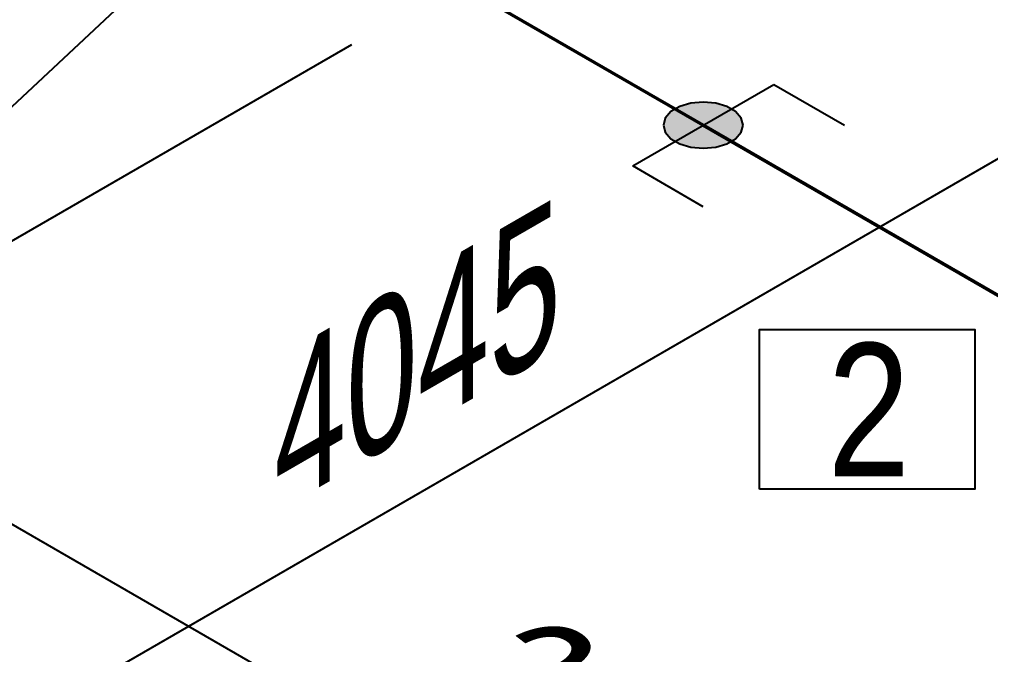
# Model space of a CAD drawing. Header units: millimetres. Extents: x 0 to 594, y 0 to 420.
# Drawn here: x 89.09 to 107.34, y 240.89 to 252.83 of the extents above; entities that cross this region are included whole.
import ezdxf
from ezdxf import colors
from ezdxf.entities.mleader import LeaderData, LeaderLine
from ezdxf.enums import TextEntityAlignment as Align
from ezdxf.math import Vec2, Vec3

# ---------------------------------------------------------------- set-up
doc = ezdxf.new("R2010")
doc.units = ezdxf.units.MM
doc.header["$LTSCALE"] = 0.25
for name, color, linetype in [('용접', 1, 'Continuous'), ('주석', 7, 'Continuous'), ('치수', 1, 'Continuous')]:
    doc.layers.add(name, color=color, linetype=linetype)
doc.layers.add('파이프 작은 보어', color=30, linetype='Continuous', lineweight=50)
doc.styles.add('AdskIsoAnnotation', font='arial.ttf', dxfattribs={"width": 0.8, "height": 1})
doc.styles.add('AdskIsoMetric', font='arial.ttf', dxfattribs={"width": 0.8, "height": 2.5})
doc.styles.add('AdskIsoMetric30', font='arial.ttf', dxfattribs={"width": 0.8, "oblique": 30, "height": 2.5})
doc.styles.get("Standard").update_dxf_attribs({"font": 'arial.ttf'})
doc.dimstyles.new('AdskIsoMetric', dxfattribs={"dimtxt": 2.5, "dimasz": 2.5, "dimexe": 1, "dimexo": 2, "dimgap": 0.8, "dimtad": 1, "dimdec": 0, "dimrnd": 1, "dimzin": 0, "dimdsep": 46, "dimtxsty": 'AdskIsoMetric', "dimcen": 0, "dimclrt": 7, "dimadec": 0, "dimazin": 0, "dimtfac": 1, "dimtdec": 0, "dimtmove": 1, "dimatfit": 3, "dimfxl": 0, "dimfrac": 2, "dimtolj": 1, "dimtzin": 0, "dimarcsym": 0})

# ---------------------------------------------------------------- blocks, each defined once
blk = doc.blocks.new('*D69')
at = {"layer": 'Defpoints', "color": 0}
for p in [(97.333, 253.504), (84.343, 246.004), (118.252, 241.426)]:
    blk.add_point(p, dxfattribs=at)
at = {"layer": '치수', "color": 0, "lineweight": -2}
for p, q in [((95.333, 252.349), (83.343, 245.427)), ((103.097, 235.176), (86.508, 244.754))]:
    blk.add_line(p, q, dxfattribs=at)
at = {"layer": '치수', "color": 0}
for points in [[(86.716, 245.115), (86.3, 244.393), (84.343, 246.004)], [(103.305, 235.537), (102.888, 234.815), (105.262, 233.926)]]:
    blk.add_solid(points, dxfattribs=at)
at = {"layer": '치수', "color": 7, "insert": (99.708, 239.75), "char_height": 2.5, "attachment_point": 5, "rotation": 330, "style": 'AdskIsoMetric30'}
blk.add_mtext('\\A1;2647', dxfattribs=at)
blk = doc.blocks.new('*D78')
at = {"layer": 'Defpoints', "color": 0}
for p in [(118.252, 256.426), (118.252, 241.426), (73.668, 215.686)]:
    blk.add_point(p, dxfattribs=at)
at = {"layer": '치수', "color": 0, "lineweight": -2}
for p, q in [((118.252, 243.736), (118.252, 257.581)), ((75.833, 231.936), (116.087, 255.176)), ((73.668, 217.995), (73.668, 231.841))]:
    blk.add_line(p, q, dxfattribs=at)
at = {"layer": '치수', "color": 0}
for points in [[(115.879, 255.537), (116.295, 254.815), (118.252, 256.426)], [(75.625, 232.297), (76.042, 231.575), (73.668, 230.686)]]:
    blk.add_solid(points, dxfattribs=at)
at = {"layer": '치수', "color": 7, "insert": (95.96, 246.173), "char_height": 2.5, "attachment_point": 5, "rotation": 30, "style": 'AdskIsoMetric30'}
blk.add_mtext('\\A1;4045', dxfattribs=at)
blk = doc.blocks.new('엘보우-12-Iso2DSkew90')
at = {"color": 0, "linetype": 'ByBlock', "lineweight": -2, "extrusion": (0.707107, 0.408248, -0.57735)}
for p, q in [((0, 0.798), (0, 6.124)), ((5.303, -3.062), (0.691, -0.399))]:
    blk.add_line(p, q, dxfattribs=at)
at = {"linetype": 'ByBlock', "extrusion": (-1.16467e-16, -1.31341e-16, -1)}
blk.add_ellipse((0.691, 0.399), major_axis=(-0.489, 0.846), ratio=0.57735, start_param=3.926991, end_param=5.497787, dxfattribs=at)
blk = doc.blocks.new('SocketWeld-1-IsoLeft')
blk.add_hatch(color=256).paths.add_polyline_path([(-0.0294, -0.0234), (-0.0291, -0.0234), (-0.0288, -0.0235), (-0.0285, -0.0236), (-0.0283, -0.0237), (-0.028, -0.0238), (-0.0277, -0.0239), (-0.0274, -0.0239), (-0.0271, -0.024), (-0.0268, -0.0241), (-0.0265, -0.0242), (-0.0263, -0.0243), (-0.026, -0.0244), (-0.0257, -0.0244), (-0.0254, -0.0245), (-0.0251, -0.0246), (-0.0248, -0.0247), (-0.0246, -0.0248), (-0.0243, -0.0249), (-0.024, -0.0249), (-0.0237, -0.025), (-0.0234, -0.0251), (-0.0231, -0.0252), (-0.0228, -0.0253), (-0.0226, -0.0254), (-0.0223, -0.0254), (-0.022, -0.0255), (-0.0217, -0.0256), (-0.0214, -0.0257), (-0.0211, -0.0258), (-0.0209, -0.0259), (-0.0206, -0.0259), (-0.0203, -0.026), (-0.02, -0.0261), (-0.0197, -0.0262), (-0.0194, -0.0263), (-0.0191, -0.0264), (-0.0189, -0.0265), (-0.0186, -0.0265), (-0.0183, -0.0266), (-0.018, -0.0267), (-0.0177, -0.0268), (-0.0174, -0.0269), (-0.0172, -0.027), (-0.0169, -0.027), (-0.0166, -0.0271), (-0.0163, -0.0272), (-0.016, -0.0273), (-0.0157, -0.0274), (-0.0155, -0.0275), (-0.0155, -0.0275), (-0.0151, -0.0275), (-0.0148, -0.0275), (-0.0145, -0.0275), (-0.0142, -0.0276), (-0.0139, -0.0276), (-0.0136, -0.0276), (-0.0132, -0.0277), (-0.0129, -0.0277), (-0.0126, -0.0277), (-0.0123, -0.0277), (-0.012, -0.0278), (-0.0117, -0.0278), (-0.0114, -0.0278), (-0.011, -0.0279), (-0.0107, -0.0279), (-0.0104, -0.0279), (-0.0101, -0.0279), (-0.0098, -0.028), (-0.0095, -0.028), (-0.0091, -0.028), (-0.0088, -0.0281), (-0.0085, -0.0281), (-0.0082, -0.0281), (-0.0079, -0.0281), (-0.0076, -0.0282), (-0.0073, -0.0282), (-0.0069, -0.0282), (-0.0066, -0.0283), (-0.0063, -0.0283), (-0.006, -0.0283), (-0.0057, -0.0283), (-0.0054, -0.0284), (-0.005, -0.0284), (-0.0047, -0.0284), (-0.0044, -0.0285), (-0.0041, -0.0285), (-0.0038, -0.0285), (-0.0035, -0.0286), (-0.0032, -0.0286), (-0.0028, -0.0286), (-0.0025, -0.0286), (-0.0022, -0.0287), (-0.0019, -0.0287), (-0.0016, -0.0287), (-0.0013, -0.0288), (-0.0009, -0.0288), (-0.0006, -0.0288), (-0.0003, -0.0288), (0, -0.0289), (0, -0.0289), (0.0003, -0.0288), (0.0006, -0.0288), (0.0009, -0.0288), (0.0013, -0.0288), (0.0016, -0.0287), (0.0019, -0.0287), (0.0022, -0.0287), (0.0025, -0.0286), (0.0028, -0.0286), (0.0032, -0.0286), (0.0035, -0.0286), (0.0038, -0.0285), (0.0041, -0.0285), (0.0044, -0.0285), (0.0047, -0.0284), (0.005, -0.0284), (0.0054, -0.0284), (0.0057, -0.0283), (0.006, -0.0283), (0.0063, -0.0283), (0.0066, -0.0283), (0.0069, -0.0282), (0.0073, -0.0282), (0.0076, -0.0282), (0.0079, -0.0281), (0.0082, -0.0281), (0.0085, -0.0281), (0.0088, -0.0281), (0.0091, -0.028), (0.0095, -0.028), (0.0098, -0.028), (0.0101, -0.0279), (0.0104, -0.0279), (0.0107, -0.0279), (0.011, -0.0279), (0.0114, -0.0278), (0.0117, -0.0278), (0.012, -0.0278), (0.0123, -0.0277), (0.0126, -0.0277), (0.0129, -0.0277), (0.0132, -0.0277), (0.0136, -0.0276), (0.0139, -0.0276), (0.0142, -0.0276), (0.0145, -0.0275), (0.0148, -0.0275), (0.0151, -0.0275), (0.0155, -0.0275), (0.0155, -0.0275), (0.0157, -0.0274), (0.016, -0.0273), (0.0163, -0.0272), (0.0166, -0.0271), (0.0169, -0.027), (0.0172, -0.027), (0.0174, -0.0269), (0.0177, -0.0268), (0.018, -0.0267), (0.0183, -0.0266), (0.0186, -0.0265), (0.0189, -0.0265), (0.0191, -0.0264), (0.0194, -0.0263), (0.0197, -0.0262), (0.02, -0.0261), (0.0203, -0.026), (0.0206, -0.0259), (0.0209, -0.0259), (0.0211, -0.0258), (0.0214, -0.0257), (0.0217, -0.0256), (0.022, -0.0255), (0.0223, -0.0254), (0.0226, -0.0254), (0.0228, -0.0253), (0.0231, -0.0252), (0.0234, -0.0251), (0.0237, -0.025), (0.024, -0.0249), (0.0243, -0.0249), (0.0246, -0.0248), (0.0248, -0.0247), (0.0251, -0.0246), (0.0254, -0.0245), (0.0257, -0.0244), (0.026, -0.0244), (0.0263, -0.0243), (0.0265, -0.0242), (0.0268, -0.0241), (0.0271, -0.024), (0.0274, -0.0239), (0.0277, -0.0239), (0.028, -0.0238), (0.0283, -0.0237), (0.0285, -0.0236), (0.0288, -0.0235), (0.0291, -0.0234), (0.0294, -0.0234), (0.0294, -0.0234), (0.0296, -0.0232), (0.0298, -0.0231), (0.0301, -0.023), (0.0303, -0.0228), (0.0305, -0.0227), (0.0307, -0.0226), (0.031, -0.0224), (0.0312, -0.0223), (0.0314, -0.0222), (0.0316, -0.0221), (0.0319, -0.0219), (0.0321, -0.0218), (0.0323, -0.0217), (0.0325, -0.0215), (0.0328, -0.0214), (0.033, -0.0213), (0.0332, -0.0211), (0.0335, -0.021), (0.0337, -0.0209), (0.0339, -0.0207), (0.0341, -0.0206), (0.0344, -0.0205), (0.0346, -0.0204), (0.0348, -0.0202), (0.035, -0.0201), (0.0353, -0.02), (0.0355, -0.0198), (0.0357, -0.0197), (0.0359, -0.0196), (0.0362, -0.0194), (0.0364, -0.0193), (0.0366, -0.0192), (0.0368, -0.0191), (0.0371, -0.0189), (0.0373, -0.0188), (0.0375, -0.0187), (0.0377, -0.0185), (0.038, -0.0184), (0.0382, -0.0183), (0.0384, -0.0181), (0.0386, -0.018), (0.0389, -0.0179), (0.0391, -0.0177), (0.0393, -0.0176), (0.0395, -0.0175), (0.0398, -0.0174), (0.04, -0.0172), (0.0402, -0.0171), (0.0405, -0.017), (0.0405, -0.017), (0.0406, -0.0168), (0.0407, -0.0166), (0.0409, -0.0165), (0.041, -0.0163), (0.0412, -0.0161), (0.0413, -0.016), (0.0415, -0.0158), (0.0416, -0.0157), (0.0418, -0.0155), (0.0419, -0.0153), (0.042, -0.0152), (0.0422, -0.015), (0.0423, -0.0148), (0.0425, -0.0147), (0.0426, -0.0145), (0.0428, -0.0143), (0.0429, -0.0142), (0.0431, -0.014), (0.0432, -0.0138), (0.0433, -0.0137), (0.0435, -0.0135), (0.0436, -0.0134), (0.0438, -0.0132), (0.0439, -0.013), (0.0441, -0.0129), (0.0442, -0.0127), (0.0444, -0.0125), (0.0445, -0.0124), (0.0447, -0.0122), (0.0448, -0.012), (0.0449, -0.0119), (0.0451, -0.0117), (0.0452, -0.0115), (0.0454, -0.0114), (0.0455, -0.0112), (0.0457, -0.0111), (0.0458, -0.0109), (0.046, -0.0107), (0.0461, -0.0106), (0.0462, -0.0104), (0.0464, -0.0102), (0.0465, -0.0101), (0.0467, -0.0099), (0.0468, -0.0097), (0.047, -0.0096), (0.0471, -0.0094), (0.0473, -0.0092), (0.0474, -0.0091), (0.0476, -0.0089), (0.0476, -0.0089), (0.0476, -0.0087), (0.0477, -0.0086), (0.0477, -0.0084), (0.0478, -0.0082), (0.0478, -0.008), (0.0479, -0.0078), (0.0479, -0.0076), (0.048, -0.0075), (0.048, -0.0073), (0.0481, -0.0071), (0.0481, -0.0069), (0.0482, -0.0067), (0.0482, -0.0066), (0.0483, -0.0064), (0.0483, -0.0062), (0.0484, -0.006), (0.0484, -0.0058), (0.0485, -0.0056), (0.0485, -0.0055), (0.0486, -0.0053), (0.0486, -0.0051), (0.0487, -0.0049), (0.0487, -0.0047), (0.0488, -0.0046), (0.0488, -0.0044), (0.0489, -0.0042), (0.0489, -0.004), (0.049, -0.0038), (0.049, -0.0036), (0.0491, -0.0035), (0.0491, -0.0033), (0.0492, -0.0031), (0.0492, -0.0029), (0.0493, -0.0027), (0.0493, -0.0025), (0.0494, -0.0024), (0.0494, -0.0022), (0.0495, -0.002), (0.0495, -0.0018), (0.0496, -0.0016), (0.0496, -0.0015), (0.0497, -0.0013), (0.0497, -0.0011), (0.0498, -0.0009), (0.0498, -0.0007), (0.0499, -0.0005), (0.0499, -0.0004), (0.05, -0.0002), (0.05, 0), (0.05, 0), (0.05, 0.0002), (0.0499, 0.0004), (0.0499, 0.0005), (0.0498, 0.0007), (0.0498, 0.0009), (0.0497, 0.0011), (0.0497, 0.0013), (0.0496, 0.0015), (0.0496, 0.0016), (0.0495, 0.0018), (0.0495, 0.002), (0.0494, 0.0022), (0.0494, 0.0024), (0.0493, 0.0025), (0.0493, 0.0027), (0.0492, 0.0029), (0.0492, 0.0031), (0.0491, 0.0033), (0.0491, 0.0035), (0.049, 0.0036), (0.049, 0.0038), (0.0489, 0.004), (0.0489, 0.0042), (0.0488, 0.0044), (0.0488, 0.0046), (0.0487, 0.0047), (0.0487, 0.0049), (0.0486, 0.0051), (0.0486, 0.0053), (0.0485, 0.0055), (0.0485, 0.0056), (0.0484, 0.0058), (0.0484, 0.006), (0.0483, 0.0062), (0.0483, 0.0064), (0.0482, 0.0066), (0.0482, 0.0067), (0.0481, 0.0069), (0.0481, 0.0071), (0.048, 0.0073), (0.048, 0.0075), (0.0479, 0.0076), (0.0479, 0.0078), (0.0478, 0.008), (0.0478, 0.0082), (0.0477, 0.0084), (0.0477, 0.0086), (0.0476, 0.0087), (0.0476, 0.0089), (0.0476, 0.0089), (0.0474, 0.0091), (0.0473, 0.0092), (0.0471, 0.0094), (0.047, 0.0096), (0.0468, 0.0097), (0.0467, 0.0099), (0.0465, 0.0101), (0.0464, 0.0102), (0.0462, 0.0104), (0.0461, 0.0106), (0.046, 0.0107), (0.0458, 0.0109), (0.0457, 0.0111), (0.0455, 0.0112), (0.0454, 0.0114), (0.0452, 0.0115), (0.0451, 0.0117), (0.0449, 0.0119), (0.0448, 0.012), (0.0447, 0.0122), (0.0445, 0.0124), (0.0444, 0.0125), (0.0442, 0.0127), (0.0441, 0.0129), (0.0439, 0.013), (0.0438, 0.0132), (0.0436, 0.0134), (0.0435, 0.0135), (0.0433, 0.0137), (0.0432, 0.0138), (0.0431, 0.014), (0.0429, 0.0142), (0.0428, 0.0143), (0.0426, 0.0145), (0.0425, 0.0147), (0.0423, 0.0148), (0.0422, 0.015), (0.042, 0.0152), (0.0419, 0.0153), (0.0418, 0.0155), (0.0416, 0.0157), (0.0415, 0.0158), (0.0413, 0.016), (0.0412, 0.0161), (0.041, 0.0163), (0.0409, 0.0165), (0.0407, 0.0166), (0.0406, 0.0168), (0.0405, 0.017), (0.0405, 0.017), (0.0402, 0.0171), (0.04, 0.0172), (0.0398, 0.0174), (0.0395, 0.0175), (0.0393, 0.0176), (0.0391, 0.0177), (0.0389, 0.0179), (0.0386, 0.018), (0.0384, 0.0181), (0.0382, 0.0183), (0.038, 0.0184), (0.0377, 0.0185), (0.0375, 0.0187), (0.0373, 0.0188), (0.0371, 0.0189), (0.0368, 0.0191), (0.0366, 0.0192), (0.0364, 0.0193), (0.0362, 0.0194), (0.0359, 0.0196), (0.0357, 0.0197), (0.0355, 0.0198), (0.0353, 0.02), (0.035, 0.0201), (0.0348, 0.0202), (0.0346, 0.0204), (0.0344, 0.0205), (0.0341, 0.0206), (0.0339, 0.0207), (0.0337, 0.0209), (0.0335, 0.021), (0.0332, 0.0211), (0.033, 0.0213), (0.0328, 0.0214), (0.0325, 0.0215), (0.0323, 0.0217), (0.0321, 0.0218), (0.0319, 0.0219), (0.0316, 0.0221), (0.0314, 0.0222), (0.0312, 0.0223), (0.031, 0.0224), (0.0307, 0.0226), (0.0305, 0.0227), (0.0303, 0.0228), (0.0301, 0.023), (0.0298, 0.0231), (0.0296, 0.0232), (0.0294, 0.0234), (0.0294, 0.0234), (0.0291, 0.0234), (0.0288, 0.0235), (0.0285, 0.0236), (0.0283, 0.0237), (0.028, 0.0238), (0.0277, 0.0239), (0.0274, 0.0239), (0.0271, 0.024), (0.0268, 0.0241), (0.0265, 0.0242), (0.0263, 0.0243), (0.026, 0.0244), (0.0257, 0.0244), (0.0254, 0.0245), (0.0251, 0.0246), (0.0248, 0.0247), (0.0246, 0.0248), (0.0243, 0.0249), (0.024, 0.0249), (0.0237, 0.025), (0.0234, 0.0251), (0.0231, 0.0252), (0.0228, 0.0253), (0.0226, 0.0254), (0.0223, 0.0254), (0.022, 0.0255), (0.0217, 0.0256), (0.0214, 0.0257), (0.0211, 0.0258), (0.0209, 0.0259), (0.0206, 0.0259), (0.0203, 0.026), (0.02, 0.0261), (0.0197, 0.0262), (0.0194, 0.0263), (0.0191, 0.0264), (0.0189, 0.0265), (0.0186, 0.0265), (0.0183, 0.0266), (0.018, 0.0267), (0.0177, 0.0268), (0.0174, 0.0269), (0.0172, 0.027), (0.0169, 0.027), (0.0166, 0.0271), (0.0163, 0.0272), (0.016, 0.0273), (0.0157, 0.0274), (0.0155, 0.0275), (0.0155, 0.0275), (0.0151, 0.0275), (0.0148, 0.0275), (0.0145, 0.0275), (0.0142, 0.0276), (0.0139, 0.0276), (0.0136, 0.0276), (0.0132, 0.0277), (0.0129, 0.0277), (0.0126, 0.0277), (0.0123, 0.0277), (0.012, 0.0278), (0.0117, 0.0278), (0.0114, 0.0278), (0.011, 0.0279), (0.0107, 0.0279), (0.0104, 0.0279), (0.0101, 0.0279), (0.0098, 0.028), (0.0095, 0.028), (0.0091, 0.028), (0.0088, 0.0281), (0.0085, 0.0281), (0.0082, 0.0281), (0.0079, 0.0281), (0.0076, 0.0282), (0.0073, 0.0282), (0.0069, 0.0282), (0.0066, 0.0283), (0.0063, 0.0283), (0.006, 0.0283), (0.0057, 0.0283), (0.0054, 0.0284), (0.005, 0.0284), (0.0047, 0.0284), (0.0044, 0.0285), (0.0041, 0.0285), (0.0038, 0.0285), (0.0035, 0.0286), (0.0032, 0.0286), (0.0028, 0.0286), (0.0025, 0.0286), (0.0022, 0.0287), (0.0019, 0.0287), (0.0016, 0.0287), (0.0013, 0.0288), (0.0009, 0.0288), (0.0006, 0.0288), (0.0003, 0.0288), (0, 0.0289), (0, 0.0289), (-0.0003, 0.0288), (-0.0006, 0.0288), (-0.0009, 0.0288), (-0.0013, 0.0288), (-0.0016, 0.0287), (-0.0019, 0.0287), (-0.0022, 0.0287), (-0.0025, 0.0286), (-0.0028, 0.0286), (-0.0032, 0.0286), (-0.0035, 0.0286), (-0.0038, 0.0285), (-0.0041, 0.0285), (-0.0044, 0.0285), (-0.0047, 0.0284), (-0.005, 0.0284), (-0.0054, 0.0284), (-0.0057, 0.0283), (-0.006, 0.0283), (-0.0063, 0.0283), (-0.0066, 0.0283), (-0.0069, 0.0282), (-0.0073, 0.0282), (-0.0076, 0.0282), (-0.0079, 0.0281), (-0.0082, 0.0281), (-0.0085, 0.0281), (-0.0088, 0.0281), (-0.0091, 0.028), (-0.0095, 0.028), (-0.0098, 0.028), (-0.0101, 0.0279), (-0.0104, 0.0279), (-0.0107, 0.0279), (-0.011, 0.0279), (-0.0114, 0.0278), (-0.0117, 0.0278), (-0.012, 0.0278), (-0.0123, 0.0277), (-0.0126, 0.0277), (-0.0129, 0.0277), (-0.0132, 0.0277), (-0.0136, 0.0276), (-0.0139, 0.0276), (-0.0142, 0.0276), (-0.0145, 0.0275), (-0.0148, 0.0275), (-0.0151, 0.0275), (-0.0155, 0.0275), (-0.0155, 0.0275), (-0.0157, 0.0274), (-0.016, 0.0273), (-0.0163, 0.0272), (-0.0166, 0.0271), (-0.0169, 0.027), (-0.0172, 0.027), (-0.0174, 0.0269), (-0.0177, 0.0268), (-0.018, 0.0267), (-0.0183, 0.0266), (-0.0186, 0.0265), (-0.0189, 0.0265), (-0.0191, 0.0264), (-0.0194, 0.0263), (-0.0197, 0.0262), (-0.02, 0.0261), (-0.0203, 0.026), (-0.0206, 0.0259), (-0.0209, 0.0259), (-0.0211, 0.0258), (-0.0214, 0.0257), (-0.0217, 0.0256), (-0.022, 0.0255), (-0.0223, 0.0254), (-0.0226, 0.0254), (-0.0228, 0.0253), (-0.0231, 0.0252), (-0.0234, 0.0251), (-0.0237, 0.025), (-0.024, 0.0249), (-0.0243, 0.0249), (-0.0246, 0.0248), (-0.0248, 0.0247), (-0.0251, 0.0246), (-0.0254, 0.0245), (-0.0257, 0.0244), (-0.026, 0.0244), (-0.0263, 0.0243), (-0.0265, 0.0242), (-0.0268, 0.0241), (-0.0271, 0.024), (-0.0274, 0.0239), (-0.0277, 0.0239), (-0.028, 0.0238), (-0.0283, 0.0237), (-0.0285, 0.0236), (-0.0288, 0.0235), (-0.0291, 0.0234), (-0.0294, 0.0234), (-0.0294, 0.0234), (-0.0296, 0.0232), (-0.0298, 0.0231), (-0.0301, 0.023), (-0.0303, 0.0228), (-0.0305, 0.0227), (-0.0307, 0.0226), (-0.031, 0.0224), (-0.0312, 0.0223), (-0.0314, 0.0222), (-0.0316, 0.0221), (-0.0319, 0.0219), (-0.0321, 0.0218), (-0.0323, 0.0217), (-0.0325, 0.0215), (-0.0328, 0.0214), (-0.033, 0.0213), (-0.0332, 0.0211), (-0.0335, 0.021), (-0.0337, 0.0209), (-0.0339, 0.0207), (-0.0341, 0.0206), (-0.0344, 0.0205), (-0.0346, 0.0204), (-0.0348, 0.0202), (-0.035, 0.0201), (-0.0353, 0.02), (-0.0355, 0.0198), (-0.0357, 0.0197), (-0.0359, 0.0196), (-0.0362, 0.0194), (-0.0364, 0.0193), (-0.0366, 0.0192), (-0.0368, 0.0191), (-0.0371, 0.0189), (-0.0373, 0.0188), (-0.0375, 0.0187), (-0.0377, 0.0185), (-0.038, 0.0184), (-0.0382, 0.0183), (-0.0384, 0.0181), (-0.0386, 0.018), (-0.0389, 0.0179), (-0.0391, 0.0177), (-0.0393, 0.0176), (-0.0395, 0.0175), (-0.0398, 0.0174), (-0.04, 0.0172), (-0.0402, 0.0171), (-0.0405, 0.017), (-0.0405, 0.017), (-0.0406, 0.0168), (-0.0407, 0.0166), (-0.0409, 0.0165), (-0.041, 0.0163), (-0.0412, 0.0161), (-0.0413, 0.016), (-0.0415, 0.0158), (-0.0416, 0.0157), (-0.0418, 0.0155), (-0.0419, 0.0153), (-0.042, 0.0152), (-0.0422, 0.015), (-0.0423, 0.0148), (-0.0425, 0.0147), (-0.0426, 0.0145), (-0.0428, 0.0143), (-0.0429, 0.0142), (-0.0431, 0.014), (-0.0432, 0.0138), (-0.0433, 0.0137), (-0.0435, 0.0135), (-0.0436, 0.0134), (-0.0438, 0.0132), (-0.0439, 0.013), (-0.0441, 0.0129), (-0.0442, 0.0127), (-0.0444, 0.0125), (-0.0445, 0.0124), (-0.0447, 0.0122), (-0.0448, 0.012), (-0.0449, 0.0119), (-0.0451, 0.0117), (-0.0452, 0.0115), (-0.0454, 0.0114), (-0.0455, 0.0112), (-0.0457, 0.0111), (-0.0458, 0.0109), (-0.046, 0.0107), (-0.0461, 0.0106), (-0.0462, 0.0104), (-0.0464, 0.0102), (-0.0465, 0.0101), (-0.0467, 0.0099), (-0.0468, 0.0097), (-0.047, 0.0096), (-0.0471, 0.0094), (-0.0473, 0.0092), (-0.0474, 0.0091), (-0.0476, 0.0089), (-0.0476, 0.0089), (-0.0476, 0.0087), (-0.0477, 0.0086), (-0.0477, 0.0084), (-0.0478, 0.0082), (-0.0478, 0.008), (-0.0479, 0.0078), (-0.0479, 0.0076), (-0.048, 0.0075), (-0.048, 0.0073), (-0.0481, 0.0071), (-0.0481, 0.0069), (-0.0482, 0.0067), (-0.0482, 0.0066), (-0.0483, 0.0064), (-0.0483, 0.0062), (-0.0484, 0.006), (-0.0484, 0.0058), (-0.0485, 0.0056), (-0.0485, 0.0055), (-0.0486, 0.0053), (-0.0486, 0.0051), (-0.0487, 0.0049), (-0.0487, 0.0047), (-0.0488, 0.0046), (-0.0488, 0.0044), (-0.0489, 0.0042), (-0.0489, 0.004), (-0.049, 0.0038), (-0.049, 0.0036), (-0.0491, 0.0035), (-0.0491, 0.0033), (-0.0492, 0.0031), (-0.0492, 0.0029), (-0.0493, 0.0027), (-0.0493, 0.0025), (-0.0494, 0.0024), (-0.0494, 0.0022), (-0.0495, 0.002), (-0.0495, 0.0018), (-0.0496, 0.0016), (-0.0496, 0.0015), (-0.0497, 0.0013), (-0.0497, 0.0011), (-0.0498, 0.0009), (-0.0498, 0.0007), (-0.0499, 0.0005), (-0.0499, 0.0004), (-0.05, 0.0002), (-0.05, 0), (-0.05, 0), (-0.05, -0.0002), (-0.0499, -0.0004), (-0.0499, -0.0005), (-0.0498, -0.0007), (-0.0498, -0.0009), (-0.0497, -0.0011), (-0.0497, -0.0013), (-0.0496, -0.0015), (-0.0496, -0.0016), (-0.0495, -0.0018), (-0.0495, -0.002), (-0.0494, -0.0022), (-0.0494, -0.0024), (-0.0493, -0.0025), (-0.0493, -0.0027), (-0.0492, -0.0029), (-0.0492, -0.0031), (-0.0491, -0.0033), (-0.0491, -0.0035), (-0.049, -0.0036), (-0.049, -0.0038), (-0.0489, -0.004), (-0.0489, -0.0042), (-0.0488, -0.0044), (-0.0488, -0.0046), (-0.0487, -0.0047), (-0.0487, -0.0049), (-0.0486, -0.0051), (-0.0486, -0.0053), (-0.0485, -0.0055), (-0.0485, -0.0056), (-0.0484, -0.0058), (-0.0484, -0.006), (-0.0483, -0.0062), (-0.0483, -0.0064), (-0.0482, -0.0066), (-0.0482, -0.0067), (-0.0481, -0.0069), (-0.0481, -0.0071), (-0.048, -0.0073), (-0.048, -0.0075), (-0.0479, -0.0076), (-0.0479, -0.0078), (-0.0478, -0.008), (-0.0478, -0.0082), (-0.0477, -0.0084), (-0.0477, -0.0086), (-0.0476, -0.0087), (-0.0476, -0.0089), (-0.0476, -0.0089), (-0.0474, -0.0091), (-0.0473, -0.0092), (-0.0471, -0.0094), (-0.047, -0.0096), (-0.0468, -0.0097), (-0.0467, -0.0099), (-0.0465, -0.0101), (-0.0464, -0.0102), (-0.0462, -0.0104), (-0.0461, -0.0106), (-0.046, -0.0107), (-0.0458, -0.0109), (-0.0457, -0.0111), (-0.0455, -0.0112), (-0.0454, -0.0114), (-0.0452, -0.0115), (-0.0451, -0.0117), (-0.0449, -0.0119), (-0.0448, -0.012), (-0.0447, -0.0122), (-0.0445, -0.0124), (-0.0444, -0.0125), (-0.0442, -0.0127), (-0.0441, -0.0129), (-0.0439, -0.013), (-0.0438, -0.0132), (-0.0436, -0.0134), (-0.0435, -0.0135), (-0.0433, -0.0137), (-0.0432, -0.0138), (-0.0431, -0.014), (-0.0429, -0.0142), (-0.0428, -0.0143), (-0.0426, -0.0145), (-0.0425, -0.0147), (-0.0423, -0.0148), (-0.0422, -0.015), (-0.042, -0.0152), (-0.0419, -0.0153), (-0.0418, -0.0155), (-0.0416, -0.0157), (-0.0415, -0.0158), (-0.0413, -0.016), (-0.0412, -0.0161), (-0.041, -0.0163), (-0.0409, -0.0165), (-0.0407, -0.0166), (-0.0406, -0.0168), (-0.0405, -0.017), (-0.0405, -0.017), (-0.0402, -0.0171), (-0.04, -0.0172), (-0.0398, -0.0174), (-0.0395, -0.0175), (-0.0393, -0.0176), (-0.0391, -0.0177), (-0.0389, -0.0179), (-0.0386, -0.018), (-0.0384, -0.0181), (-0.0382, -0.0183), (-0.038, -0.0184), (-0.0377, -0.0185), (-0.0375, -0.0187), (-0.0373, -0.0188), (-0.0371, -0.0189), (-0.0368, -0.0191), (-0.0366, -0.0192), (-0.0364, -0.0193), (-0.0362, -0.0194), (-0.0359, -0.0196), (-0.0357, -0.0197), (-0.0355, -0.0198), (-0.0353, -0.02), (-0.035, -0.0201), (-0.0348, -0.0202), (-0.0346, -0.0204), (-0.0344, -0.0205), (-0.0341, -0.0206), (-0.0339, -0.0207), (-0.0337, -0.0209), (-0.0335, -0.021), (-0.0332, -0.0211), (-0.033, -0.0213), (-0.0328, -0.0214), (-0.0325, -0.0215), (-0.0323, -0.0217), (-0.0321, -0.0218), (-0.0319, -0.0219), (-0.0316, -0.0221), (-0.0314, -0.0222), (-0.0312, -0.0223), (-0.031, -0.0224), (-0.0307, -0.0226), (-0.0305, -0.0227), (-0.0303, -0.0228), (-0.0301, -0.023), (-0.0298, -0.0231), (-0.0296, -0.0232)], flags=0)
at = {"color": 0, "linetype": 'ByBlock', "lineweight": -2, "extrusion": (0, 0.816497, 0.57735)}
for p, q in [((0, 0.1021), (0.0884, 0.051)), ((0.0884, 0.051), (-0.0884, -0.051)), ((-0.0155, 0.0275), (-0.0294, 0.0234)), ((0, 0.0289), (-0.0155, 0.0275)), ((0.0155, 0.0275), (0, 0.0289)), ((0.0294, 0.0234), (0.0155, 0.0275)), ((-0.0405, 0.017), (-0.0476, 0.0089)), ((-0.0294, 0.0234), (-0.0405, 0.017)), ((0.0405, 0.017), (0.0294, 0.0234)), ((0.0476, 0.0089), (0.0405, 0.017)), ((-0.0476, 0.0089), (-0.05, 0)), ((-0.05, 0), (-0.0476, -0.0089)), ((0.05, 0), (0.0476, 0.0089)), ((0.0476, -0.0089), (0.05, 0)), ((-0.0884, -0.051), (-0.1768, 0)), ((-0.0476, -0.0089), (-0.0405, -0.017)), ((0.0405, -0.017), (0.0476, -0.0089)), ((-0.0405, -0.017), (-0.0294, -0.0234)), ((-0.0294, -0.0234), (-0.0155, -0.0275)), ((0.0155, -0.0275), (0.0294, -0.0234)), ((0.0294, -0.0234), (0.0405, -0.017)), ((-0.0155, -0.0275), (0, -0.0289)), ((0, -0.0289), (0.0155, -0.0275))]:
    blk.add_line(p, q, dxfattribs=at)
blk = doc.blocks.new('AnnoRect')
at = {"color": 0, "linetype": 'ByBlock', "lineweight": -2}
blk.add_wipeout([(-0.8095, -0.6), (-0.8095, 0.6), (0.8095, 0.6), (0.8095, -0.6)], dxfattribs=at)
blk.add_lwpolyline([(-0.8095, -0.6), (-0.8095, 0.6), (0.8095, 0.6), (0.8095, -0.6)], close=True, dxfattribs=at)
at = {"color": 0, "linetype": 'ByBlock', "lineweight": -2, "style": 'AdskIsoAnnotation', "width": 0.8}
blk.add_attdef('XX', text='', height=1, dxfattribs=at).set_placement((0, 0), align=Align.MIDDLE_CENTER)

msp = doc.modelspace()

# ---------------------------------------------------------------- linework, layer by layer
at = {"layer": '파이프 작은 보어'}
msp.add_lwpolyline([(113.6399, 244.0892), (101.9455, 250.841)], dxfattribs=at)

# ---------------------------------------------------------------- block references
at = {"layer": '용접', "xscale": 15, "yscale": 15, "zscale": 15, "rotation": 179.999999992199}
msp.add_blockref('SocketWeld-1-IsoLeft', (101.9455, 250.841), dxfattribs=at)
at = {"layer": '파이프 작은 보어'}
msp.add_blockref('엘보우-12-Iso2DSkew90', (97.3332, 253.5039), dxfattribs=at)

# ---------------------------------------------------------------- dimensions: what is measured, and where the dimension line sits
at = {"layer": '치수'}
for base, p1, p2, angle, text, override, picture, middle in [((118.2522, 256.4263), (73.6684, 215.6859), (118.2522, 241.4263), 30, '4045', {"dimtad": 0, "dimlfac": 78.572981, "dimtxsty": 'AdskIsoMetric30', "dimse1": 0, "dimse2": 0, "dimsd1": 0, "dimsd2": 0, "dimtmove": 1}, '*D78', (95.9603, 246.173)), ((84.3428, 246.0039), (118.2522, 241.4263), (97.3332, 253.5039), 150, '2647', {"dimtad": 0, "dimlfac": 109.567406, "dimtxsty": 'AdskIsoMetric30', "dimse1": 1, "dimse2": 0, "dimsd1": 0, "dimsd2": 0, "dimtmove": 1}, '*D69', (99.7082, 239.7496))]:
    dim = msp.add_linear_dim(base=base, p1=p1, p2=p2, angle=angle, text=text, dimstyle='AdskIsoMetric', override=override, dxfattribs=at)
    dim.commit()
    dim.dimension.update_dxf_attribs({"geometry": picture, "text_midpoint": middle, "dimtype": 160})

# ---------------------------------------------------------------- leaders
at = {"layer": '주석'}
ml = msp.add_multileader_mtext('Standard', dxfattribs=at)
ml.set_content('')
ml.set_leader_properties()
ml.build(insert=Vec2(0, 0))
ml.multileader.update_dxf_attribs({"dogleg_length": 0, "arrow_head_size": 0})
ctx = ml.context
ctx.base_point, ctx.arrow_head_size = Vec3(80.1737, 243.0238), 0
notes = []
notes.append((ctx, [(0, (1, 1, 0), (80.1737, 243.0238), (-1, 0), 0, [(0, [(97.3332, 259)], 0, [])])]))
ctx.mtext, ml.multileader.dxf.content_type = None, 0
for ctx, leaders in notes:
    for number, flags, end, landing, length, lines in leaders:
        leader = LeaderData()
        leader.index, (leader.has_last_leader_line, leader.has_dogleg_vector, leader.attachment_direction) = number, flags
        leader.last_leader_point, leader.dogleg_vector, leader.dogleg_length = Vec3(end), Vec3(landing), length
        for number, points, colour, breaks in lines:
            line = LeaderLine()
            line.index, line.vertices, line.color, line.breaks = number, Vec3.list(points), colors.encode_raw_color(colour), breaks
            leader.lines.append(line)
        ctx.leaders.append(leader)

# ---------------------------------------------------------------- next in the draw order: block references
ref = msp.add_blockref('AnnoRect', (105.0238, 245.5), dxfattribs=dict(at, xscale=2.5, yscale=2.5, zscale=2.5))
ref.add_attrib('XX_001', '2', (104.2796, 244.2449), dxfattribs={"layer": '0', "color": 0, "linetype": 'ByBlock', "lineweight": -2, "height": 2.5, "style": 'AdskIsoAnnotation', "width": 0.8})

doc.saveas('drawing.dxf')
